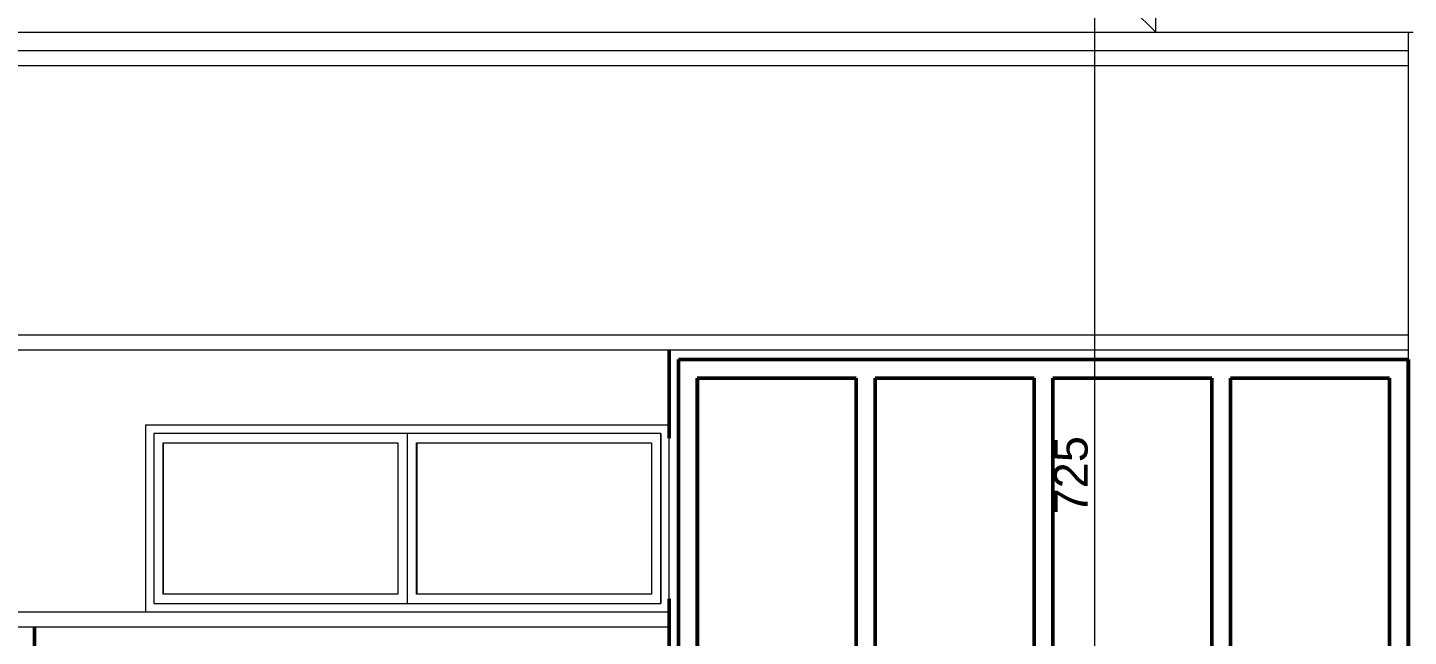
# Model space of a CAD drawing. Header units: millimetres. Extents: x 82061 to 107261, y -5216 to 12604.
# Drawn here: x 90762 to 98142, y 2770 to 6024 of the extents above; entities that cross this region are included whole.
import ezdxf

# ---------------------------------------------------------------- set-up
doc = ezdxf.new("R2010")
doc.units = ezdxf.units.MM
doc.header["$MEASUREMENT"] = 0
doc.linetypes.add('Wipeout_Contour', pattern=[1000, 0, -1000])
doc.layers.add('A - Dimenzionimi', color=7, linetype='Continuous')
doc.layers.add('A - Prerjet', color=7, linetype='Continuous')
for name, color, linetype, lineweight, true_color in [('A - Dimenzionimi_Pen_No__61', 7, 'Continuous', 5, 0x6a6a6a), ('A - Dimenzionimi_Pen_No__81', 7, 'Continuous', 5, 0x6a6a6a), ('A - Prerjet_Pen_No__102', 7, 'Continuous', 50, 0xcccccc), ('A - Prerjet_Pen_No__156', 7, 'Continuous', 5, 0x54689e), ('A - Prerjet_Pen_No__176', 7, 'Continuous', 5, 0x93a0c6)]:
    doc.layers.add(name, color=color, linetype=linetype, lineweight=lineweight, true_color=true_color)
doc.layers.add('A - Prerjet_Pen_No__1', color=7, linetype='Continuous', lineweight=5)
doc.layers.add('A - Prerjet_Pen_No__101', color=252, linetype='Continuous', lineweight=5)
doc.styles.add('GENERATED_STYLE_2', font='')
doc.styles.add('GENERATED_STYLE_3', font='')
doc.styles.get('GENERATED_STYLE_2').set_extended_font_data('Century Gothic')
doc.styles.get('GENERATED_STYLE_3').set_extended_font_data('Arial')
doc.dimstyles.new('GENERATED_STYLE__1', dxfattribs={"dimtxt": 180, "dimasz": 136.8, "dimexe": 0.18, "dimexo": 100000, "dimgap": 0, "dimtad": 1, "dimdec": 0, "dimlfac": 0.1, "dimzin": 0, "dimdsep": 46, "dimtxsty": 'GENERATED_STYLE_3', "dimblk": 'ARROWHEAD_6', "dimblk1": 'ARROWHEAD_6', "dimblk2": 'ARROWHEAD_6', "dimcen": 0.09, "dimclrd": 256, "dimclre": 256, "dimclrt": 256, "dimadec": 0, "dimazin": 0, "dimtfac": 1, "dimtdec": 4, "dimtmove": 0, "dimatfit": 3, "dimfxl": 0, "dimtolj": 1, "dimtzin": 0, "dimarcsym": 0})

# ---------------------------------------------------------------- blocks, each defined once
blk = doc.blocks.new('Dimension_2', base_point=(96791, 6000))
at = {"layer": 'A - Prerjet_Pen_No__156', "color": 165, "linetype": 'Continuous', "lineweight": 5, "true_color": 0x54689e}
for p, q in [((96791, 6000), (96791, 6480)), ((96791, 6000), (96671, 6120)), ((96671, 6120), (96791, 6120)), ((96791, 6120), (97390.2, 6120))]:
    blk.add_line(p, q, dxfattribs=at)
at = {"layer": 'A - Prerjet_Pen_No__176', "color": 253, "lineweight": 5, "true_color": 0x93a0c6, "insert": (96851, 6144), "char_height": 168, "attachment_point": 7, "style": 'GENERATED_STYLE_2'}
blk.add_mtext('\\A1;{\\pql;\\fCentury Gothic|b0|i0|c0|p34;+510}', dxfattribs=at)
blk = doc.blocks.new('*D12')
at = {"layer": 'A - Dimenzionimi_Pen_No__81', "color": 251, "linetype": 'Continuous', "lineweight": 5, "true_color": 0x6a6a6a}
for p, q in [((96537.9, 7180.8), (96393.9, 7324.8)), ((96465.9, 7252.8), (96465.9, 7360.8)), ((96600.9, 7252.8), (96330.9, 7252.8)), ((96465.9, 0), (96465.9, 7252.8)), ((96393.9, 72), (96537.9, -72)), ((96600.9, 0), (96330.9, 0)), ((96465.9, -108), (96465.9, 0))]:
    blk.add_line(p, q, dxfattribs=at)
at = {"layer": 'A - Dimenzionimi_Pen_No__61', "color": 251, "lineweight": 5, "true_color": 0x6a6a6a, "insert": (96429.9, 3421.5), "char_height": 180, "attachment_point": 7, "rotation": 90, "style": 'GENERATED_STYLE_3'}
blk.add_mtext('\\A1;{\\pql;\\fArial|b0|i0|c0|p34;725}', dxfattribs=at)
blk = doc.blocks.new('ARROWHEAD_6')
at = {"color": 0, "linetype": 'Continuous', "lineweight": 0}
for p, q in [((0, 0), (-1, 0)), ((-0.5, -0.5), (0.5, 0.5))]:
    blk.add_line(p, q, dxfattribs=at)

msp = doc.modelspace()

# ---------------------------------------------------------------- wipeouts: each hides what was drawn before it
at = {"color": 254, "linetype": 'Wipeout_Contour', "lineweight": 0, "ltscale": 378764.273873}
msp.add_wipeout([(90865.9, 6000), (90865.9, 5900), (98141.4, 5900), (98141.4, 6000)], dxfattribs=at).dxf.layer = 'A - Prerjet'
at = {"color": 254, "linetype": 'Wipeout_Contour', "lineweight": 0, "ltscale": 378576.43358}
msp.add_wipeout([(90865.9, 5820), (90865.9, 4380), (98141.4, 4380), (98141.4, 5820)], dxfattribs=at).dxf.layer = 'A - Prerjet'
at = {"color": 254, "linetype": 'Wipeout_Contour', "lineweight": 0, "ltscale": 553353.915352}
msp.add_wipeout([(94191.1, 4300), (90865.9, 4300), (90865.9, 2900), (91391.7, 2900), (91391.7, 3900), (94191.1, 3900)], dxfattribs=at).dxf.layer = 'A - Prerjet'

# ---------------------------------------------------------------- next in the draw order: block references
at = {"layer": 'A - Prerjet', "color": 165, "linetype": 'Continuous', "lineweight": 5, "true_color": 0x54689e}
msp.add_blockref('Dimension_2', (96791, 6000), dxfattribs=at)

# ---------------------------------------------------------------- next in the draw order: wipeouts: each hides what was drawn before it
at = {"color": 254, "linetype": 'Wipeout_Contour', "lineweight": 0, "ltscale": 354228.085059}
msp.add_wipeout([(85847.6, 6000), (85847.6, 5900), (90865.9, 5900), (90865.9, 6000)], dxfattribs=at).dxf.layer = 'A - Prerjet'
at = {"color": 254, "linetype": 'Wipeout_Contour', "lineweight": 0, "ltscale": 354027.356592}
msp.add_wipeout([(90865.9, 5820), (85847.6, 5820), (85847.6, 4380), (90865.9, 4380)], dxfattribs=at).dxf.layer = 'A - Prerjet'
at = {"color": 254, "linetype": 'Wipeout_Contour', "lineweight": 0, "ltscale": 577614.225134}
msp.add_wipeout([(94191.1, 4300), (94191.1, 4250), (94241.1, 4250), (98140.3, 4250), (98141.4, 4250), (98141.4, 4300)], dxfattribs=at).dxf.layer = 'A - Prerjet'
at = {"color": 254, "linetype": 'Wipeout_Contour', "lineweight": 0, "ltscale": 457397.180133}
msp.add_wipeout([(91436.2, 3830), (91391.7, 3830), (91391.7, 2970), (91436.2, 2970), (91436.2, 2995)], dxfattribs=at).dxf.layer = 'A - Prerjet'
at = {"color": 254, "linetype": 'Wipeout_Contour', "lineweight": 0, "ltscale": 928825.549498}
msp.add_wipeout([(90865.9, 2820), (90865.9, 1420), (94191.1, 1420), (94191.1, 1340), (90865.9, 1340), (90865.9, 100), (94191.1, 100), (94191.1, 2900), (94191.1, 2900), (94191.1, 2820)], dxfattribs=at).dxf.layer = 'A - Prerjet'

# ---------------------------------------------------------------- next in the draw order: wipeouts: each hides what was drawn before it
at = {"color": 254, "linetype": 'Wipeout_Contour', "lineweight": 0, "ltscale": 353731.483309}
msp.add_wipeout([(85847.6, 4300), (85847.6, 2900), (90865.9, 2900), (90865.9, 4300)], dxfattribs=at).dxf.layer = 'A - Prerjet'
at = {"color": 254, "linetype": 'Wipeout_Contour', "lineweight": 0, "ltscale": 1155370.847535578}
msp.add_wipeout([(94241.1, 4150), (94341.1, 4150), (95190.9, 4150), (95290.9, 4150), (96140.7, 4150), (96240.7, 4150), (97090.5, 4150), (97190.5, 4150), (98040.3, 4150), (98140.3, 4150), (98140.3, 4250), (94241.1, 4250)], dxfattribs=at).dxf.layer = 'A - Prerjet'
at = {"color": 254, "linetype": 'Wipeout_Contour', "lineweight": 0, "ltscale": 363436.597934}
msp.add_wipeout([(90865.9, 2820), (90797.6, 2820), (90797.6, 1420), (90865.9, 1420)], dxfattribs=at).dxf.layer = 'A - Prerjet'

# ---------------------------------------------------------------- next in the draw order: wipeouts: each hides what was drawn before it
at = {"color": 254, "linetype": 'Wipeout_Contour', "lineweight": 0, "ltscale": 377056.08726}
msp.add_wipeout([(94191.1, 100), (94241.1, 100), (94241.1, 4250), (94191.1, 4250)], dxfattribs=at).dxf.layer = 'A - Prerjet'
at = {"color": 254, "linetype": 'Wipeout_Contour', "lineweight": 0, "ltscale": 392747.524649}
msp.add_wipeout([(98141.4, 4250), (98140.3, 4250), (98140.3, 100), (98141.4, 100)], dxfattribs=at).dxf.layer = 'A - Prerjet'
at = {"color": 254, "linetype": 'Wipeout_Contour', "lineweight": 0, "ltscale": 377548.356383}
msp.add_wipeout([(94341.1, 4150), (94341.1, 300), (94341.4, 300), (94341.4, 4150)], dxfattribs=at).dxf.layer = 'A - Prerjet'
at = {"color": 254, "linetype": 'Wipeout_Contour', "lineweight": 0, "ltscale": 381345.757071}
msp.add_wipeout([(95290.9, 4150), (95290.9, 300), (95291.2, 300), (95291.2, 4150)], dxfattribs=at).dxf.layer = 'A - Prerjet'
at = {"color": 254, "linetype": 'Wipeout_Contour', "lineweight": 0, "ltscale": 385143.192814}
msp.add_wipeout([(96240.7, 4150), (96240.7, 300), (96241, 300), (96241, 4150)], dxfattribs=at).dxf.layer = 'A - Prerjet'
at = {"color": 254, "linetype": 'Wipeout_Contour', "lineweight": 0, "ltscale": 388940.663504}
msp.add_wipeout([(97190.5, 4150), (97190.5, 300), (97190.8, 300), (97190.8, 4150)], dxfattribs=at).dxf.layer = 'A - Prerjet'
at = {"color": 254, "linetype": 'Wipeout_Contour', "lineweight": 0, "ltscale": 444256.641519}
msp.add_wipeout([(85847.6, 2820), (85847.6, 2770), (90747.6, 2770), (90797.6, 2770), (90797.6, 2820)], dxfattribs=at).dxf.layer = 'A - Prerjet'

# ---------------------------------------------------------------- next in the draw order: linework, layer by layer
at = {"layer": 'A - Prerjet_Pen_No__102', "color": 254, "linetype": 'Continuous', "lineweight": 50, "true_color": 0xcccccc}
msp.add_line((90797.6, 1420), (90797.6, 2770), dxfattribs=at)

# ---------------------------------------------------------------- next in the draw order: wipeouts: each hides what was drawn before it
at = {"color": 254, "linetype": 'Wipeout_Contour', "lineweight": 0, "ltscale": 377347.82267}
msp.add_wipeout([(94341.1, 4150), (94241.1, 4150), (94241.1, 300), (94341.1, 300)], dxfattribs=at).dxf.layer = 'A - Prerjet'
at = {"color": 254, "linetype": 'Wipeout_Contour', "lineweight": 0, "ltscale": 381145.220649}
msp.add_wipeout([(95290.9, 4150), (95190.9, 4150), (95190.9, 300), (95290.9, 300)], dxfattribs=at).dxf.layer = 'A - Prerjet'
at = {"color": 254, "linetype": 'Wipeout_Contour', "lineweight": 0, "ltscale": 384942.654516}
msp.add_wipeout([(96240.7, 4150), (96140.7, 4150), (96140.7, 300), (96240.7, 300)], dxfattribs=at).dxf.layer = 'A - Prerjet'
at = {"color": 254, "linetype": 'Wipeout_Contour', "lineweight": 0, "ltscale": 388740.123385}
msp.add_wipeout([(97190.5, 4150), (97090.5, 4150), (97090.5, 300), (97190.5, 300)], dxfattribs=at).dxf.layer = 'A - Prerjet'
at = {"color": 254, "linetype": 'Wipeout_Contour', "lineweight": 0, "ltscale": 392537.626468}
msp.add_wipeout([(98040.3, 4150), (98040.3, 300), (98140.3, 300), (98140.3, 4150)], dxfattribs=at).dxf.layer = 'A - Prerjet'
at = {"color": 254, "linetype": 'Wipeout_Contour', "lineweight": 0, "ltscale": 376923.760935}
msp.add_wipeout([(94146.1, 3830), (94146.1, 2970), (94191.1, 2970), (94191.1, 3830)], dxfattribs=at).dxf.layer = 'A - Prerjet'

# ---------------------------------------------------------------- next in the draw order: linework, layer by layer
at = {"layer": 'A - Prerjet_Pen_No__102', "color": 254, "linetype": 'Continuous', "lineweight": 50, "true_color": 0xcccccc}
for p, q in [((94241.1, 4150), (94241.1, 4250)), ((94241.1, 300), (94241.1, 4150))]:
    msp.add_line(p, q, dxfattribs=at)

# ---------------------------------------------------------------- next in the draw order: wipeouts: each hides what was drawn before it
at = {"color": 254, "linetype": 'Wipeout_Contour', "lineweight": 0, "ltscale": 392982.885179}
msp.add_wipeout([(98141.4, 6000), (98141.4, 100), (98166.7, 100), (98166.7, 6000)], dxfattribs=at).dxf.layer = 'A - Prerjet'
at = {"color": 254, "linetype": 'Wipeout_Contour', "lineweight": 0, "ltscale": 379247.192635}
msp.add_wipeout([(95190.9, 4150), (94341.4, 4150), (94341.4, 300), (95190.9, 300)], dxfattribs=at).dxf.layer = 'A - Prerjet'
at = {"color": 254, "linetype": 'Wipeout_Contour', "lineweight": 0, "ltscale": 383044.608489}
msp.add_wipeout([(95291.2, 4150), (95291.2, 300), (96140.7, 300), (96140.7, 4150)], dxfattribs=at).dxf.layer = 'A - Prerjet'
at = {"color": 254, "linetype": 'Wipeout_Contour', "lineweight": 0, "ltscale": 386842.060158}
msp.add_wipeout([(96241, 300), (97090.5, 300), (97090.5, 4150), (96241, 4150)], dxfattribs=at).dxf.layer = 'A - Prerjet'
at = {"color": 254, "linetype": 'Wipeout_Contour', "lineweight": 0, "ltscale": 390639.54632}
msp.add_wipeout([(98040.3, 4150), (97190.8, 4150), (97190.8, 300), (98040.3, 300)], dxfattribs=at).dxf.layer = 'A - Prerjet'
at = {"color": 254, "linetype": 'Wipeout_Contour', "lineweight": 0, "ltscale": 834710.065056}
msp.add_wipeout([(91391.7, 3830), (91436.2, 3830), (91436.2, 3855), (91658.5, 3855), (94146.1, 3855), (94146.1, 3830), (94191.1, 3830), (94191.1, 3900), (91391.7, 3900)], dxfattribs=at).dxf.layer = 'A - Prerjet'
at = {"color": 254, "linetype": 'Wipeout_Contour', "lineweight": 0, "ltscale": 742704.298295}
msp.add_wipeout([(91391.7, 2970), (91391.7, 2900), (94191.1, 2900), (94191.1, 2970), (94146.1, 2970), (94146.1, 2945), (91436.2, 2945), (91436.2, 2970)], dxfattribs=at).dxf.layer = 'A - Prerjet'

# ---------------------------------------------------------------- next in the draw order: linework, layer by layer
at = {"layer": 'A - Prerjet_Pen_No__1', "color": 7, "linetype": 'Continuous', "lineweight": 5}
for p, q in [((85847.6, 6000), (98141.4, 6000)), ((98141.4, 6000), (98166.7, 6000))]:
    msp.add_line(p, q, dxfattribs=at)
at = {"layer": 'A - Prerjet_Pen_No__101', "color": 252, "linetype": 'Continuous', "lineweight": 5}
for p, q in [((94191.1, 3900), (91391.7, 3900)), ((91391.7, 3900), (91391.7, 3830)), ((91391.7, 3830), (91391.7, 2970)), ((94191.1, 2970), (94191.1, 3830))]:
    msp.add_line(p, q, dxfattribs=at)
at = {"layer": 'A - Prerjet_Pen_No__102', "color": 254, "linetype": 'Continuous', "lineweight": 50, "true_color": 0xcccccc}
for p, q in [((94191.1, 4250), (94191.1, 3830)), ((94241.1, 4250), (98140.3, 4250)), ((98140.3, 4250), (98140.3, 4150)), ((94341.1, 4150), (94341.1, 300)), ((95190.9, 4150), (94341.1, 4150)), ((94341.4, 4150), (94341.4, 300)), ((95190.9, 300), (95190.9, 4150)), ((95290.9, 4150), (95290.9, 300)), ((96140.7, 4150), (95290.9, 4150)), ((95291.2, 4150), (95291.2, 300)), ((96140.7, 300), (96140.7, 4150)), ((96240.7, 4150), (96240.7, 300)), ((97090.5, 4150), (96240.7, 4150)), ((96241, 4150), (96241, 300)), ((97090.5, 300), (97090.5, 4150)), ((97190.5, 4150), (97190.5, 300)), ((98040.3, 4150), (97190.5, 4150)), ((97190.8, 4150), (97190.8, 300)), ((98040.3, 300), (98040.3, 4150)), ((98140.3, 4150), (98140.3, 300))]:
    msp.add_line(p, q, dxfattribs=at)

# ---------------------------------------------------------------- next in the draw order: wipeouts: each hides what was drawn before it
at = {"color": 254, "linetype": 'Wipeout_Contour', "lineweight": 0, "ltscale": 368727.223716}
msp.add_wipeout([(85847.6, 5900), (85847.6, 5820), (98141.4, 5820), (98141.4, 5900)], dxfattribs=at).dxf.layer = 'A - Prerjet'
at = {"color": 254, "linetype": 'Wipeout_Contour', "lineweight": 0, "ltscale": 368389.193236}
msp.add_wipeout([(85847.6, 4300), (98141.4, 4300), (98141.4, 4380), (85847.6, 4380)], dxfattribs=at).dxf.layer = 'A - Prerjet'
at = {"color": 254, "linetype": 'Wipeout_Contour', "lineweight": 0, "ltscale": 366201.38324}
msp.add_wipeout([(91486.1, 3805), (91486.1, 2995), (91486.4, 2995), (91486.4, 3805)], dxfattribs=at).dxf.layer = 'A - Prerjet'
at = {"color": 254, "linetype": 'Wipeout_Contour', "lineweight": 0, "ltscale": 371316.204002}
msp.add_wipeout([(92740.9, 2995), (92790.9, 2995), (92790.9, 3805), (92740.9, 3805)], dxfattribs=at).dxf.layer = 'A - Prerjet'
at = {"color": 254, "linetype": 'Wipeout_Contour', "lineweight": 0, "ltscale": 371616.543917}
msp.add_wipeout([(92840.9, 3805), (92840.9, 2995), (92841.2, 2995), (92841.2, 3805)], dxfattribs=at).dxf.layer = 'A - Prerjet'
at = {"color": 254, "linetype": 'Wipeout_Contour', "lineweight": 0, "ltscale": 376832.38799}
msp.add_wipeout([(94145.6, 2995), (94146.1, 2995), (94146.1, 3805), (94145.6, 3805)], dxfattribs=at).dxf.layer = 'A - Prerjet'
at = {"color": 254, "linetype": 'Wipeout_Contour', "lineweight": 0, "ltscale": 376934.346208}
msp.add_wipeout([(94189.3, 2900), (94189.3, 2820), (94191.1, 2820), (94191.1, 2900)], dxfattribs=at).dxf.layer = 'A - Prerjet'

# ---------------------------------------------------------------- next in the draw order: linework, layer by layer
at = {"layer": 'A - Prerjet_Pen_No__1', "color": 7, "linetype": 'Continuous', "lineweight": 5}
msp.add_line((98141.4, 100), (98141.4, 6000), dxfattribs=at)
at = {"layer": 'A - Prerjet_Pen_No__101', "color": 252, "linetype": 'Continuous', "lineweight": 5}
for p, q in [((98141.4, 5900), (85847.6, 5900)), ((98141.4, 5820), (85847.6, 5820)), ((98141.4, 4380), (85847.6, 4380)), ((98141.4, 4300), (85847.6, 4300))]:
    msp.add_line(p, q, dxfattribs=at)
at = {"layer": 'A - Prerjet_Pen_No__102', "color": 254, "linetype": 'Continuous', "lineweight": 50, "true_color": 0xcccccc}
msp.add_line((94191.1, 4300), (94191.1, 4250), dxfattribs=at)

# ---------------------------------------------------------------- next in the draw order: dimensions: what is measured, and where the dimension line sits
at = {"layer": 'A - Dimenzionimi', "color": 251, "linetype": 'Continuous', "lineweight": 5, "true_color": 0x6a6a6a}
dim = msp.add_linear_dim(base=(96465.9, 7252.8), p1=(100276.2, 0), p2=(96465.9, 7252.8), angle=90, dimstyle='GENERATED_STYLE__1', dxfattribs=at)
dim.commit()
dim.dimension.update_dxf_attribs({"geometry": '*D12', "text_midpoint": (96339.9, 3627.3), "dimtype": 160, "text_rotation": 90})

# ---------------------------------------------------------------- next in the draw order: wipeouts: each hides what was drawn before it
at = {"color": 254, "linetype": 'Wipeout_Contour', "lineweight": 0, "ltscale": 366100.868655}
msp.add_wipeout([(91486.1, 3805), (91436.2, 3805), (91436.2, 2995), (91486.1, 2995)], dxfattribs=at).dxf.layer = 'A - Prerjet'
at = {"color": 254, "linetype": 'Wipeout_Contour', "lineweight": 0, "ltscale": 376731.466187}
msp.add_wipeout([(94095.6, 3805), (94095.6, 2995), (94145.6, 2995), (94145.6, 3805)], dxfattribs=at).dxf.layer = 'A - Prerjet'
at = {"color": 254, "linetype": 'Wipeout_Contour', "lineweight": 0, "ltscale": 360255.839117}
msp.add_wipeout([(85847.6, 2900), (85847.6, 2820), (94189.3, 2820), (94189.3, 2900)], dxfattribs=at).dxf.layer = 'A - Prerjet'

# ---------------------------------------------------------------- next in the draw order: linework, layer by layer
at = {"layer": 'A - Prerjet_Pen_No__101', "color": 252, "linetype": 'Continuous', "lineweight": 5}
for p, q in [((91391.7, 2970), (91391.7, 2900)), ((94189.3, 2900), (85847.6, 2900)), ((94189.3, 2900), (94191.1, 2900)), ((94189.3, 2820), (94189.3, 2900)), ((94191.1, 2900), (94191.1, 2820)), ((94189.3, 2820), (85847.6, 2820)), ((94191.1, 2820), (94189.3, 2820))]:
    msp.add_line(p, q, dxfattribs=at)
at = {"layer": 'A - Prerjet_Pen_No__102', "color": 254, "linetype": 'Continuous', "lineweight": 50, "true_color": 0xcccccc}
for p, q in [((94191.1, 2970), (94191.1, 100)), ((90797.6, 2770), (90797.6, 2820))]:
    msp.add_line(p, q, dxfattribs=at)

# ---------------------------------------------------------------- next in the draw order: wipeouts: each hides what was drawn before it
at = {"color": 254, "linetype": 'Wipeout_Contour', "lineweight": 0, "ltscale": 553156.554502}
msp.add_wipeout([(91436.2, 3855), (91436.2, 3805), (91486.1, 3805), (92740.9, 3805), (92790.9, 3805), (92790.9, 3855)], dxfattribs=at).dxf.layer = 'A - Prerjet'
at = {"color": 254, "linetype": 'Wipeout_Contour', "lineweight": 0, "ltscale": 471118.398484}
msp.add_wipeout([(94145.6, 3855), (94145.6, 3805), (94146.1, 3805), (94146.1, 3830), (94146.1, 3855)], dxfattribs=at).dxf.layer = 'A - Prerjet'
at = {"color": 254, "linetype": 'Wipeout_Contour', "lineweight": 0, "ltscale": 552969.978338}
msp.add_wipeout([(91436.2, 2995), (91436.2, 2945), (92790.9, 2945), (92790.9, 2995), (92740.9, 2995), (91486.1, 2995)], dxfattribs=at).dxf.layer = 'A - Prerjet'
at = {"color": 254, "linetype": 'Wipeout_Contour', "lineweight": 0, "ltscale": 470963.210252}
msp.add_wipeout([(94145.6, 2995), (94145.6, 2945), (94146.1, 2945), (94146.1, 2970), (94146.1, 2995)], dxfattribs=at).dxf.layer = 'A - Prerjet'

# ---------------------------------------------------------------- next in the draw order: linework, layer by layer
at = {"layer": 'A - Prerjet_Pen_No__101', "color": 252, "linetype": 'Continuous', "lineweight": 5}
for p, q in [((91436.2, 3855), (91436.2, 3805)), ((91436.2, 3805), (91436.2, 2995)), ((91436.2, 2995), (91436.2, 2945))]:
    msp.add_line(p, q, dxfattribs=at)

# ---------------------------------------------------------------- next in the draw order: wipeouts: each hides what was drawn before it
at = {"color": 254, "linetype": 'Wipeout_Contour', "lineweight": 0, "ltscale": 368709.139792}
msp.add_wipeout([(91486.4, 2995), (92740.9, 2995), (92740.9, 3805), (91486.4, 3805)], dxfattribs=at).dxf.layer = 'A - Prerjet'
at = {"color": 254, "linetype": 'Wipeout_Contour', "lineweight": 0, "ltscale": 371516.027291}
msp.add_wipeout([(92840.9, 3805), (92790.9, 3805), (92790.9, 2995), (92840.9, 2995)], dxfattribs=at).dxf.layer = 'A - Prerjet'

# ---------------------------------------------------------------- next in the draw order: linework, layer by layer
at = {"layer": 'A - Prerjet_Pen_No__101', "color": 252, "linetype": 'Continuous', "lineweight": 5}
for p, q in [((91486.1, 2995), (91486.1, 3805)), ((91486.1, 3805), (92740.9, 3805)), ((91486.4, 3805), (91486.4, 2995)), ((91486.8, 3805), (91486.8, 2995)), ((91487.2, 2995), (91487.2, 3805)), ((92740.9, 3805), (92740.9, 2995)), ((92740.9, 2995), (91486.1, 2995))]:
    msp.add_line(p, q, dxfattribs=at)

# ---------------------------------------------------------------- next in the draw order: wipeouts: each hides what was drawn before it
at = {"color": 254, "linetype": 'Wipeout_Contour', "lineweight": 0, "ltscale": 561278.013016}
msp.add_wipeout([(92790.9, 3805), (92840.9, 3805), (94095.6, 3805), (94145.6, 3805), (94145.6, 3855), (92790.9, 3855)], dxfattribs=at).dxf.layer = 'A - Prerjet'
at = {"color": 254, "linetype": 'Wipeout_Contour', "lineweight": 0, "ltscale": 561094.137692}
msp.add_wipeout([(92790.9, 2945), (94145.6, 2945), (94145.6, 2995), (94095.6, 2995), (92840.9, 2995), (92790.9, 2995)], dxfattribs=at).dxf.layer = 'A - Prerjet'

# ---------------------------------------------------------------- next in the draw order: linework, layer by layer
at = {"layer": 'A - Prerjet_Pen_No__101', "color": 252, "linetype": 'Continuous', "lineweight": 5}
for p, q in [((92790.9, 3855), (91436.2, 3855)), ((92790.9, 3855), (92790.9, 3805)), ((94145.6, 3855), (92790.9, 3855)), ((94145.6, 3805), (94145.6, 3855)), ((94146.1, 3855), (94145.6, 3855)), ((94146.1, 3855), (94146.1, 3830)), ((92790.9, 3805), (92790.9, 2995)), ((94145.6, 2995), (94145.6, 3805)), ((94146.1, 3830), (94146.1, 2970)), ((92790.9, 2995), (92790.9, 2945)), ((94145.6, 2945), (94145.6, 2995)), ((94146.1, 2970), (94146.1, 2945)), ((91436.2, 2945), (92790.9, 2945)), ((92790.9, 2945), (94145.6, 2945)), ((94146.1, 2945), (94145.6, 2945))]:
    msp.add_line(p, q, dxfattribs=at)

# ---------------------------------------------------------------- next in the draw order: wipeouts: each hides what was drawn before it
at = {"color": 254, "linetype": 'Wipeout_Contour', "lineweight": 0, "ltscale": 374124.350269}
msp.add_wipeout([(94095.6, 3805), (92841.2, 3805), (92841.2, 2995), (94095.6, 2995)], dxfattribs=at).dxf.layer = 'A - Prerjet'

# ---------------------------------------------------------------- next in the draw order: linework, layer by layer
at = {"layer": 'A - Prerjet_Pen_No__101', "color": 252, "linetype": 'Continuous', "lineweight": 5}
for p, q in [((92840.9, 2995), (92840.9, 3805)), ((92840.9, 3805), (94095.6, 3805)), ((92841.2, 3805), (92841.2, 2995)), ((92841.6, 3805), (92841.6, 2995)), ((92841.9, 2995), (92841.9, 3805)), ((94095.6, 3805), (94095.6, 2995)), ((94095.6, 2995), (92840.9, 2995))]:
    msp.add_line(p, q, dxfattribs=at)

doc.saveas('drawing.dxf')
